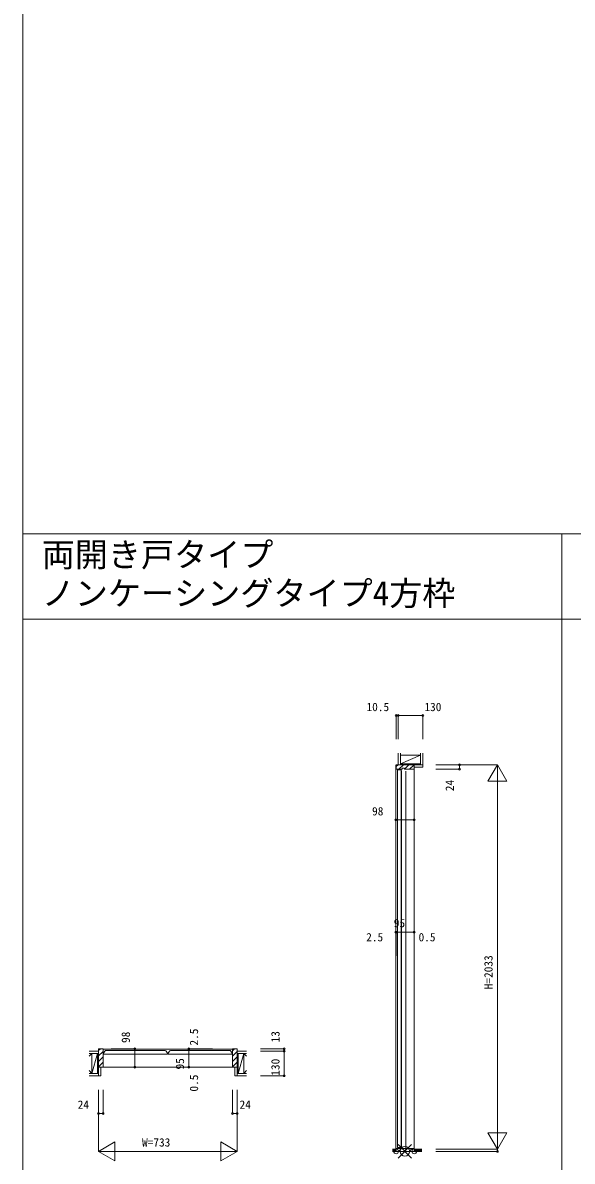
# Model space of a CAD drawing. Units: millimetres, scale not verified. Extents: x -14341 to 14341, y -10000 to 10000.
# Drawn here: x -14341 to -11436, y -6022 to 0 of the extents above; entities that cross this region are included whole.
import ezdxf
from ezdxf.enums import TextEntityAlignment as Align

# ---------------------------------------------------------------- set-up
doc = ezdxf.new("R2010")
doc.units = ezdxf.units.MM
doc.header["$LTSCALE"] = 50
doc.header["$PDMODE"] = 32
doc.header["$PDSIZE"] = 25
for name, color, linetype, lineweight in [('0-0_0', 7, 'Continuous', 9), ('0-1_USER1', 7, 'Continuous', 9), ('0-2_YKK_ZWAK', 1, 'Continuous', 18), ('0-4_YKK_12', 4, 'Continuous', 18), ('0-5_YKK_13', 4, 'Continuous', 18), ('0-7_YSS_K', 2, 'Continuous', 18), ('0-8_YKK_A1', 7, 'Continuous', 9)]:
    doc.layers.add(name, color=color, linetype=linetype, lineweight=lineweight)
doc.styles.add('ＭＳ ゴシック', font='')
doc.styles.get('ＭＳ ゴシック').set_extended_font_data('MS Gothic')

msp = doc.modelspace()

# ---------------------------------------------------------------- linework, layer by layer
at = {"layer": '0-0_0'}
for p, q in [((-14340.51, -10000), (-14340.51, 10000)), ((-14340.51, -2704), (14159.49, -2704)), ((-11490.51, -10000), (-11490.51, -2704)), ((-14340.51, -3154), (14159.49, -3154))]:
    msp.add_line(p, q, dxfattribs=at)
at = {"layer": '0-2_YKK_ZWAK'}
for p, q in [((-12355.3, -6004.86), (-12284.58, -5934.14)), ((-12355.3, -5934.14), (-12284.58, -6004.86))]:
    msp.add_line(p, q, dxfattribs=at)
msp.add_circle((-12319.94, -5969.5), 25, dxfattribs=at)
at = {"layer": '0-4_YKK_12'}
for p, q in [((-13940.09, -5426.5), (-13940.09, -5451.5)), ((-13918.09, -5426.5), (-13940.09, -5426.5)), ((-13940.09, -5436.93), (-13929.66, -5426.5)), ((-13940.09, -5465.21), (-13916.09, -5441.21)), ((-13940.09, -5451.5), (-13940.09, -5517.5)), ((-13940.09, -5493.5), (-13916.09, -5469.5)), ((-13916.09, -5524), (-13916.09, -5428.5)), ((-13916.09, -5429), (-13231.09, -5429)), ((-13913.89, -5455), (-13574.59, -5455)), ((-13902.35, -5437), (-13586.83, -5437)), ((-13574.59, -5452), (-13574.59, -5455)), ((-13572.59, -5452), (-13572.59, -5455)), ((-13572.59, -5455), (-13232.59, -5455)), ((-13560.35, -5437), (-13244.83, -5437)), ((-13232.59, -5452), (-13232.59, -5455)), ((-13231.09, -5437.31), (-13220.28, -5426.5)), ((-13231.09, -5524), (-13231.09, -5428.5)), ((-13231.09, -5465.59), (-13207.09, -5441.59)), ((-13231.09, -5493.88), (-13207.09, -5469.88)), ((-13229.09, -5426.5), (-13207.09, -5426.5)), ((-13207.09, -5426.5), (-13207.09, -5451.5)), ((-13207.09, -5451.5), (-13207.09, -5517.5)), ((-13940.09, -5521.78), (-13916.09, -5497.78)), ((-13940.09, -5517.5), (-13940.09, -5524.5)), ((-13940.09, -5524.5), (-13916.59, -5524.5)), ((-13916.59, -5524.5), (-13916.09, -5524)), ((-13231.09, -5524), (-13916.09, -5524)), ((-13231.09, -5522.16), (-13207.09, -5498.16)), ((-13230.59, -5524.5), (-13231.09, -5524)), ((-13207.09, -5524.5), (-13230.59, -5524.5)), ((-13207.09, -5517.5), (-13207.09, -5524.5))]:
    msp.add_line(p, q, dxfattribs=at)
msp.add_lwpolyline([(-13914.59, -5452), (-13914.59, -5455), (-13913.89, -5455)], dxfattribs=at)
for centre, radius, start, end in [((-13918.09, -5428.5), 2, 0.00001, 89.99999), ((-13909.89, -5452), 4.7, 154.60847, 180), ((-13874.66, -5468.72), 43.7, 136.77834, 154.60847), ((-13902.35, -5442.7), 5.7, 90, 136.77834), ((-13586.83, -5442.7), 5.7, 43.22166, 90), ((-13614.52, -5468.72), 43.7, 25.39153, 43.22166), ((-13579.29, -5452), 4.7, 0, 25.39153), ((-13567.89, -5452), 4.7, 154.60847, 180), ((-13532.66, -5468.72), 43.7, 136.77834, 154.60847), ((-13560.35, -5442.7), 5.7, 90, 136.77834), ((-13244.83, -5442.7), 5.7, 43.22166, 90), ((-13272.52, -5468.72), 43.7, 25.39153, 43.22166), ((-13237.29, -5452), 4.7, 0, 25.39153), ((-13229.09, -5428.5), 2, 90.00001, 179.99999)]:
    msp.add_arc(centre, radius, start, end, dxfattribs=at)
at = {"layer": '0-5_YKK_13'}
for p, q in [((-12368.94, -3924.5), (-12368.94, -5969.5)), ((-12366.44, -3924.5), (-12341.44, -3924.5)), ((-12366.44, -3946.5), (-12366.44, -3924.5)), ((-12366.44, -3934.4), (-12356.54, -3924.5)), ((-12334.94, -3948.5), (-12364.44, -3948.5)), ((-12358.44, -5948.5), (-12358.44, -3951.5)), ((-12358.44, -3951.5), (-12340.44, -3951.5)), ((-12352.26, -3948.5), (-12328.26, -3924.5)), ((-12341.44, -3924.5), (-12278.44, -3924.5)), ((-12340.44, -3951.5), (-12340.44, -5948.5)), ((-12337.44, -3957.4), (-12337.44, -5954.5)), ((-12335.29, -3948.5), (-12334.94, -3948.15)), ((-12334.94, -3943.5), (-12334.94, -3948.5)), ((-12333.94, -3943.5), (-12334.94, -3943.5)), ((-12323.94, -3943.5), (-12333.94, -3943.5)), ((-12322.94, -3943.5), (-12323.94, -3943.5)), ((-12322.94, -3947.47), (-12299.97, -3924.5)), ((-12322.94, -3948.5), (-12322.94, -3943.5)), ((-12271.94, -3948.5), (-12322.94, -3948.5)), ((-12314.44, -5954.5), (-12314.44, -3958.35)), ((-12295.69, -3948.5), (-12271.69, -3924.5)), ((-12278.44, -3924.5), (-12271.44, -3924.5)), ((-12271.44, -3948), (-12271.94, -3948.5)), ((-12271.44, -3924.5), (-12271.44, -3948)), ((-12270.94, -5969.5), (-12270.94, -3937)), ((-12366.44, -5956.5), (-12366.44, -5969.5)), ((-12273.44, -5954.5), (-12364.44, -5954.5)), ((-12340.44, -5948.5), (-12358.44, -5948.5)), ((-12353.73, -5969.5), (-12338.73, -5954.5)), ((-12325.44, -5969.5), (-12310.44, -5954.5)), ((-12297.16, -5969.5), (-12282.16, -5954.5)), ((-12271.44, -5969.5), (-12271.44, -5956.5)), ((-12366.44, -5969.5), (-12359.44, -5969.5)), ((-12359.44, -5969.5), (-12278.44, -5969.5)), ((-12278.44, -5969.5), (-12271.44, -5969.5))]:
    msp.add_line(p, q, dxfattribs=at)
for centre, start, end in [((-12364.44, -3946.5), 180.00001, 269.99999), ((-12364.44, -5956.5), 90.00001, 179.99999), ((-12273.44, -5956.5), 0.00001, 89.99999)]:
    msp.add_arc(centre, 2, start, end, dxfattribs=at)
at = {"layer": '0-7_YSS_K'}
for p, q in [((-12366.44, -3663.92), (-12366.44, -3788.92)), ((-12355.94, -3663.92), (-12366.44, -3663.92)), ((-12355.94, -3663.92), (-12225.94, -3663.92)), ((-12355.94, -3663.92), (-12355.94, -3788.92)), ((-12225.94, -3663.92), (-12225.94, -3788.92)), ((-11831.44, -3924.5), (-12156.44, -3924.5)), ((-12031.44, -3948.5), (-12156.44, -3948.5)), ((-12031.44, -3924.5), (-12031.44, -3948.5)), ((-11831.44, -3924.5), (-11881.44, -4011.1)), ((-11781.44, -4011.1), (-11831.44, -3924.5)), ((-11781.44, -4011.1), (-11881.44, -4011.1)), ((-12368.94, -4215.49), (-12270.94, -4215.49)), ((-12368.94, -4215.49), (-12368.94, -4340.49)), ((-12270.94, -4215.49), (-12270.94, -4340.49)), ((-12368.94, -4934.57), (-12368.94, -4809.57)), ((-12368.94, -4809.57), (-12366.44, -4809.57)), ((-12366.44, -4809.57), (-12271.44, -4809.57)), ((-12366.44, -4934.57), (-12366.44, -4809.57)), ((-12270.94, -4934.57), (-12270.94, -4809.57)), ((-13873.89, -5426.5), (-13748.89, -5426.5)), ((-13748.89, -5426.5), (-13748.89, -5524.5)), ((-13337.61, -5426.5), (-13462.61, -5426.5)), ((-13462.61, -5426.5), (-13462.61, -5429)), ((-13337.61, -5429), (-13462.61, -5429)), ((-13462.61, -5429), (-13462.61, -5524)), ((-13082.85, -5426.5), (-12957.85, -5426.5)), ((-13082.85, -5439.5), (-12957.85, -5439.5)), ((-12957.85, -5439.5), (-12957.85, -5426.5)), ((-12957.85, -5439.5), (-12957.85, -5569.5)), ((-13748.89, -5524.5), (-13873.89, -5524.5)), ((-13337.61, -5524), (-13462.61, -5524)), ((-13462.61, -5524), (-13462.61, -5524.5)), ((-13337.61, -5524.5), (-13462.61, -5524.5)), ((-13082.85, -5569.5), (-12957.85, -5569.5)), ((-13940.09, -5644.5), (-13940.09, -5969.5)), ((-13916.09, -5644.5), (-13916.09, -5769.5)), ((-13231.09, -5644.5), (-13231.09, -5769.5)), ((-13207.09, -5644.5), (-13207.09, -5969.5)), ((-13940.09, -5769.5), (-13916.09, -5769.5)), ((-13207.09, -5769.5), (-13231.09, -5769.5)), ((-11781.44, -5870.9), (-11881.44, -5870.9)), ((-11831.44, -5957.5), (-11881.44, -5870.9)), ((-11781.44, -5870.9), (-11831.44, -5957.5)), ((-13293.69, -5919.5), (-13207.09, -5969.5)), ((-11831.44, -5957.5), (-11831.44, -5969.5)), ((-13940.09, -5969.5), (-13207.09, -5969.5)), ((-11831.44, -5969.5), (-12156.44, -5969.5))]:
    msp.add_line(p, q, dxfattribs=at)
for points in [[(-11831.44, -3924.5), (-11831.44, -5957.5), (-12156.44, -5957.5)], [(-12271.44, -4934.57), (-12271.44, -4809.57), (-12270.94, -4809.57)], [(-13293.69, -5919.5), (-13293.69, -6019.5), (-13207.09, -5969.5)]]:
    msp.add_lwpolyline(points, dxfattribs=at)
msp.add_lwpolyline([(-13853.49, -5919.5), (-13853.49, -6019.5), (-13940.09, -5969.5)], close=True, dxfattribs=at)
for centre in [(-12366.44, -3663.92), (-12355.94, -3663.92), (-12225.94, -3663.92), (-12031.44, -3924.5), (-12031.44, -3948.5), (-12368.94, -4215.49), (-12270.94, -4215.49), (-12368.94, -4809.57), (-12366.44, -4809.57), (-12271.44, -4809.57), (-12270.94, -4809.57), (-13748.89, -5426.5), (-13462.61, -5426.5), (-13462.61, -5429), (-12957.85, -5426.5), (-12957.85, -5439.5), (-13748.89, -5524.5), (-13462.61, -5524), (-13462.61, -5524.5), (-12957.85, -5569.5), (-13940.09, -5769.5), (-13916.09, -5769.5), (-13231.09, -5769.5), (-13207.09, -5769.5), (-11831.44, -5969.5)]:
    msp.add_circle(centre, 5, dxfattribs=at)
at = {"layer": '0-8_YKK_A1'}
for p, q in [((-12355.94, -3924.5), (-12355.94, -3863.92)), ((-12343.44, -3924.5), (-12343.44, -3863.92)), ((-12343.44, -3919.5), (-12238.44, -3874.5)), ((-12238.44, -3874.5), (-12343.44, -3874.5)), ((-12343.44, -3874.5), (-12343.44, -3919.5)), ((-12238.44, -3924.5), (-12238.44, -3863.92)), ((-12225.94, -3924.5), (-12225.94, -3863.92)), ((-12355.94, -3924.5), (-12343.44, -3924.5)), ((-12343.44, -3924.5), (-12238.44, -3919.5)), ((-12343.44, -3919.5), (-12343.44, -3924.5)), ((-12343.44, -3924.5), (-12238.44, -3924.5)), ((-12270.94, -3924.5), (-12225.94, -3924.5)), ((-12270.94, -3924.5), (-12270.94, -3937)), ((-12270.94, -3937), (-12225.94, -3937)), ((-12238.44, -3924.5), (-12225.94, -3924.5)), ((-12225.94, -3924.5), (-12225.94, -3937)), ((-13940.09, -5439.5), (-13989.33, -5439.5)), ((-13940.09, -5452), (-13989.33, -5452)), ((-13975.09, -5452), (-13989.33, -5466.24)), ((-13975.09, -5557), (-13945.09, -5452)), ((-13945.09, -5452), (-13975.09, -5452)), ((-13975.09, -5452), (-13975.09, -5557)), ((-13945.09, -5557), (-13940.09, -5452)), ((-13940.09, -5452), (-13945.09, -5452)), ((-13940.09, -5452), (-13940.09, -5439.5)), ((-13940.09, -5557), (-13940.09, -5452)), ((-13157.85, -5439.5), (-13207.09, -5439.5)), ((-13207.09, -5452), (-13207.09, -5439.5)), ((-13207.09, -5557), (-13202.09, -5452)), ((-13207.09, -5452), (-13207.09, -5557)), ((-13202.09, -5452), (-13207.09, -5452)), ((-13157.85, -5452), (-13207.09, -5452)), ((-13202.09, -5557), (-13172.09, -5452)), ((-13202.09, -5557), (-13202.09, -5452)), ((-13202.09, -5452), (-13202.09, -5557)), ((-13172.09, -5452), (-13202.09, -5452)), ((-13172.09, -5557), (-13172.09, -5452)), ((-13172.09, -5452), (-13157.85, -5466.24)), ((-13940.09, -5524.5), (-13940.09, -5569.5)), ((-13927.59, -5524.5), (-13940.09, -5524.5)), ((-13927.59, -5569.5), (-13927.59, -5524.5)), ((-13219.59, -5524.5), (-13219.59, -5569.5)), ((-13207.09, -5524.5), (-13219.59, -5524.5)), ((-13207.09, -5569.5), (-13207.09, -5524.5)), ((-13975.09, -5557), (-13989.33, -5542.76)), ((-13940.09, -5557), (-13989.33, -5557)), ((-13940.09, -5569.5), (-13989.33, -5569.5)), ((-13975.09, -5557), (-13945.09, -5557)), ((-13945.09, -5557), (-13940.09, -5557)), ((-13940.09, -5569.5), (-13940.09, -5557)), ((-13940.09, -5569.5), (-13927.59, -5569.5)), ((-13207.09, -5557), (-13202.09, -5557)), ((-13157.85, -5557), (-13207.09, -5557)), ((-13157.85, -5569.5), (-13207.09, -5569.5)), ((-13202.09, -5557), (-13172.09, -5557)), ((-13172.09, -5557), (-13157.85, -5542.76)), ((-12384.94, -5957.5), (-12366.44, -5957.5)), ((-12384.94, -5959.5), (-12366.44, -5959.5)), ((-12384.94, -5961.5), (-12366.44, -5961.5)), ((-12368.94, -5960.05), (-12366.44, -5957.55)), ((-12366.44, -5961.86), (-12368.94, -5959.36)), ((-12368.94, -5962.87), (-12366.44, -5960.37)), ((-12366.44, -5959.03), (-12367.97, -5957.5)), ((-12271.44, -5957.5), (-12231.44, -5957.5)), ((-12271.44, -5959.5), (-12231.44, -5959.5)), ((-12270.94, -5961.19), (-12271.44, -5960.69)), ((-12271.44, -5961.54), (-12270.94, -5961.04)), ((-12271.44, -5961.5), (-12231.44, -5961.5)), ((-12384.94, -5963.5), (-12366.44, -5963.5)), ((-12384.94, -5965.5), (-12366.44, -5965.5)), ((-12384.94, -5967.5), (-12366.44, -5967.5)), ((-12384.94, -5969.5), (-12366.44, -5969.5)), ((-12366.44, -5964.69), (-12368.94, -5962.19)), ((-12368.94, -5965.7), (-12366.44, -5963.2)), ((-12366.44, -5967.52), (-12368.94, -5965.02)), ((-12368.94, -5968.53), (-12366.44, -5966.03)), ((-12367.28, -5969.5), (-12368.94, -5967.84)), ((-12367.08, -5969.5), (-12366.44, -5968.86)), ((-12271.44, -5963.5), (-12231.44, -5963.5)), ((-12270.94, -5964.02), (-12271.44, -5963.52)), ((-12271.44, -5964.37), (-12270.94, -5963.87)), ((-12271.44, -5965.5), (-12231.44, -5965.5)), ((-12270.94, -5966.85), (-12271.44, -5966.35)), ((-12271.44, -5967.2), (-12270.94, -5966.7)), ((-12271.44, -5967.5), (-12231.44, -5967.5)), ((-12271.12, -5969.5), (-12271.44, -5969.18)), ((-12271.44, -5969.5), (-12231.44, -5969.5))]:
    msp.add_line(p, q, dxfattribs=at)
for points in [[(-12238.44, -3924.5), (-12238.44, -3919.5), (-12238.44, -3874.5)], [(-12238.44, -3919.5), (-12343.44, -3919.5), (-12238.44, -3919.5)], [(-13945.09, -5452), (-13945.09, -5557), (-13945.09, -5452)], [(-13219.59, -5569.5), (-13207.09, -5569.5), (-13207.09, -5557)]]:
    msp.add_lwpolyline(points, dxfattribs=at)
for p in [(-12366.44, -5969.5), (-12270.94, -5969.5)]:
    msp.add_point(p, dxfattribs=at)

# ---------------------------------------------------------------- texts
at = {"layer": '0-1_USER1', "style": 'ＭＳ ゴシック'}
for s, p in [('両開き戸タイプ', (-14240.51, -2915.66)), ('ノンケーシングタイプ4方枠', (-14240.51, -3120.25))]:
    msp.add_text(s, height=128.3, dxfattribs=at).set_placement(p, align=Align.BOTTOM_LEFT)
at = {"layer": '0-7_YSS_K', "style": 'ＭＳ ゴシック'}
for s, p in [('10.5', (-12523.2, -3654.16)), ('130', (-12216.86, -3654.16)), ('98', (-12493.69, -4205.73)), ('95', (-12378.94, -4797.57)), ('2.5', (-12524.76, -4871.82)), ('0.5', (-12248, -4871.82)), ('24', (-14050.09, -5757.5)), ('24', (-13194.51, -5757.5)), ('W=733', (-13709.95, -5957.5))]:
    msp.add_text(s, height=43.99, dxfattribs=at).set_placement(p, align=Align.BOTTOM_LEFT)
for s, p in [('24', (-12048.03, -4064.53)), ('H=2033', (-11843.44, -5112)), ('98', (-13760.89, -5396.3)), ('2.5', (-13400.36, -5409.98)), ('13', (-12969.85, -5393.23)), ('95', (-13474.61, -5536.5)), ('130', (-12969.85, -5569.5)), ('0.5', (-13400.36, -5653.35))]:
    msp.add_text(s, height=43.99, rotation=90, dxfattribs=at).set_placement(p, align=Align.BOTTOM_LEFT)

doc.saveas('drawing.dxf')
